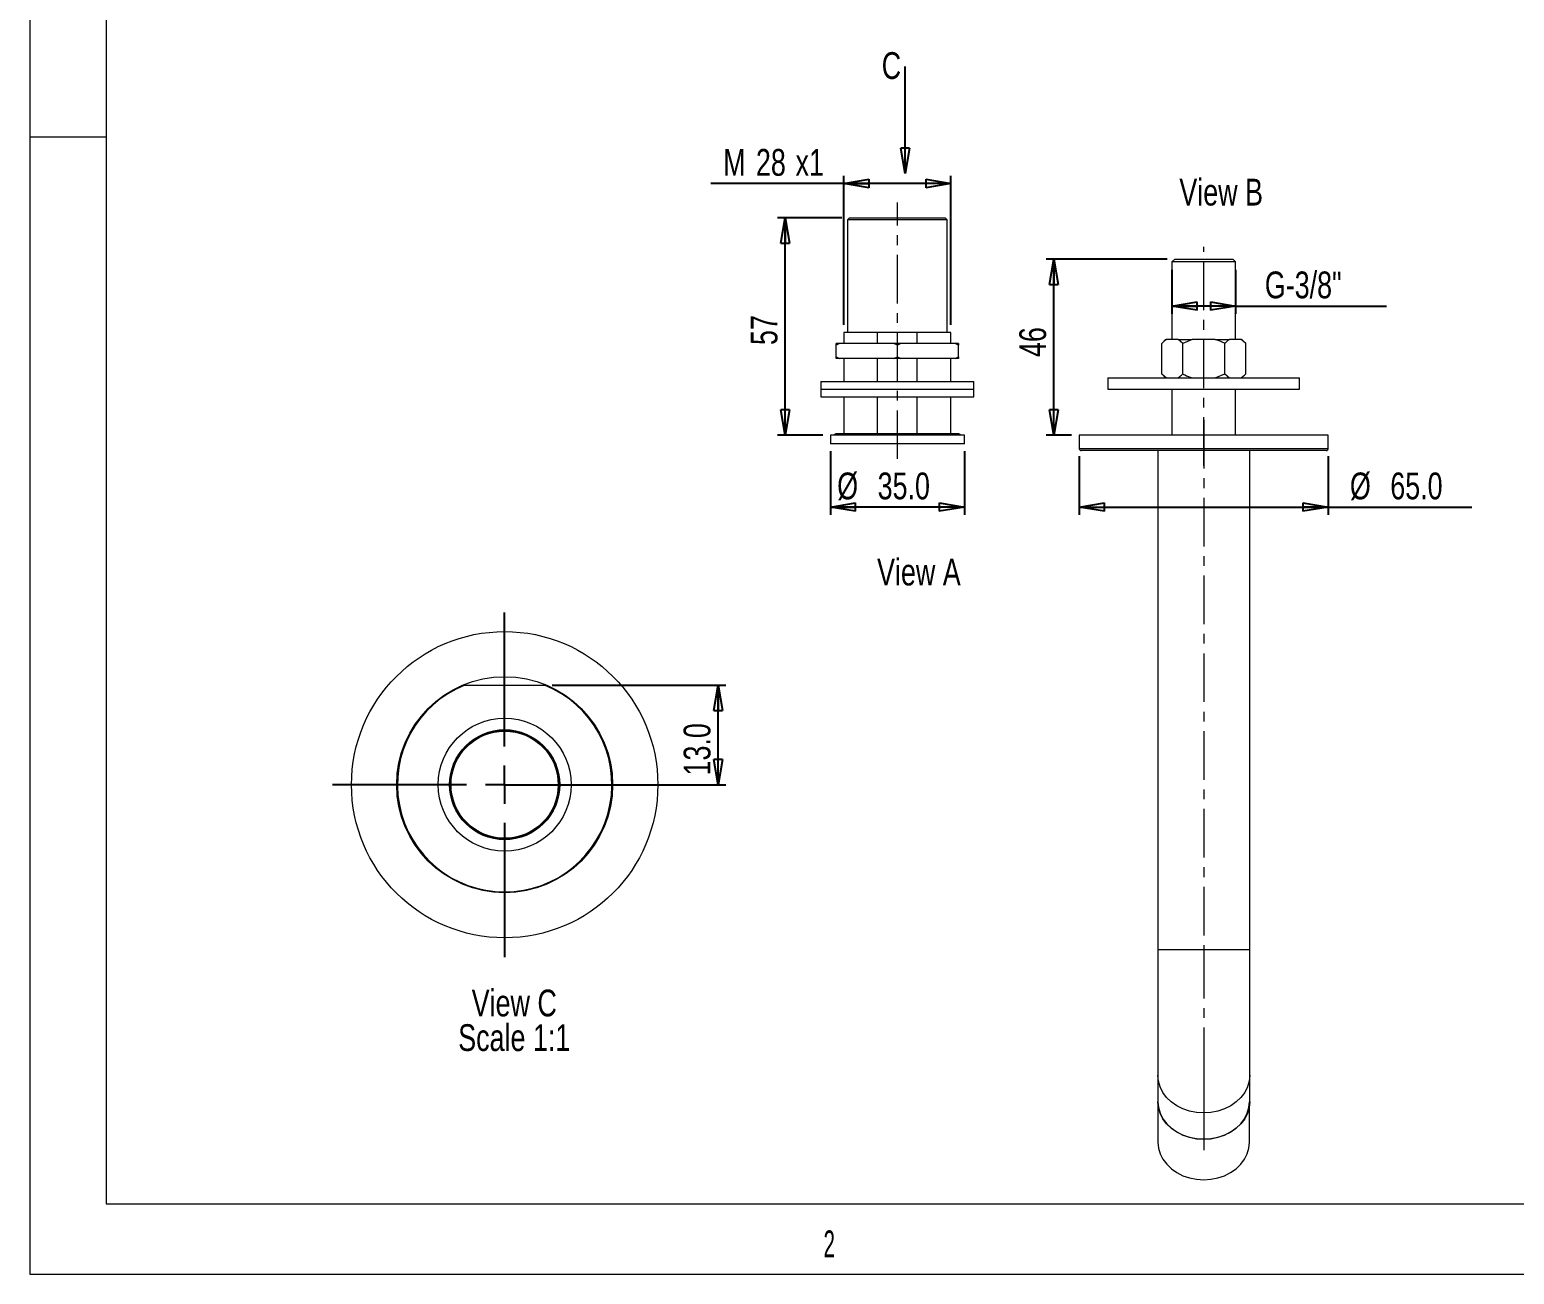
# Model space of a CAD drawing. Header units: millimetres. Extents: x 0 to 420, y 0 to 298.
# Drawn here: x -0.5 to 193.4, y 0.5 to 163 of the extents above; entities that cross this region are included whole.
import ezdxf

# ---------------------------------------------------------------- set-up
doc = ezdxf.new("R2010")
doc.units = ezdxf.units.MM
doc.linetypes.add('CENTERX2', pattern=[20.32, 12.7, -2.54, 2.54, -2.54])
doc.layers.add('LEVEL0', color=179, linetype='Continuous')
doc.styles.add('SLDTEXTSTYLE0', font='TXT', dxfattribs={"width": 0.574367})
doc.styles.add('SLDTEXTSTYLE1', font='TXT', dxfattribs={"width": 0.75})
doc.dimstyles.new('SLDDIMSTYLE0', dxfattribs={"dimtxt": 0, "dimasz": 3.302, "dimexe": 0, "dimexo": 0.0625, "dimgap": 0, "dimtad": 0, "dimtih": 1, "dimtoh": 1, "dimdec": 0, "dimrnd": 1e-09, "dimzin": 0, "dimdsep": 46, "dimtxsty": 'Standard', "dimblk1": 'CLOSED', "dimblk2": 'CLOSED', "dimsah": 1, "dimcen": 0.09, "dimadec": 0, "dimazin": 0, "dimtfac": 3.302, "dimtdec": 0, "dimtofl": 0, "dimtmove": 0, "dimatfit": 3, "dimldrblk": 'CLOSED', "dimfxl": 0, "dimfrac": 2, "dimtolj": 1, "dimtzin": 0, "dimarcsym": 0})
doc.dimstyles.new('SLDDIMSTYLE1', dxfattribs={"dimtxt": 3.5, "dimasz": 3.302, "dimexe": 0, "dimexo": 0.0625, "dimgap": 0.875, "dimtad": 1, "dimdec": 0, "dimlfac": 2, "dimrnd": 1e-09, "dimzin": 12, "dimdsep": 46, "dimtxsty": 'SLDTEXTSTYLE1', "dimblk1": 'CLOSED', "dimblk2": 'CLOSED', "dimsah": 1, "dimcen": 0.09, "dimadec": 0, "dimazin": 3, "dimtfac": 1, "dimtdec": 0, "dimtofl": 0, "dimtmove": 0, "dimatfit": 3, "dimldrblk": 'CLOSED', "dimfxl": 0, "dimfrac": 2, "dimtolj": 1, "dimtzin": 12, "dimarcsym": 0})
doc.dimstyles.new('SLDDIMSTYLE3', dxfattribs={"dimtxt": 3.5, "dimasz": 3.302, "dimexe": 0, "dimexo": 0.0625, "dimgap": 0.875, "dimtad": 1, "dimdec": 1, "dimlfac": 2, "dimrnd": 1e-09, "dimzin": 4, "dimdsep": 46, "dimtxsty": 'SLDTEXTSTYLE1', "dimblk1": 'CLOSED', "dimblk2": 'CLOSED', "dimsah": 1, "dimcen": 0.09, "dimadec": 0, "dimazin": 1, "dimtfac": 1, "dimtdec": 1, "dimtofl": 0, "dimtmove": 0, "dimatfit": 3, "dimldrblk": 'CLOSED', "dimfxl": 0, "dimfrac": 2, "dimtolj": 1, "dimtzin": 12, "dimarcsym": 0})
doc.dimstyles.new('SLDDIMSTYLE4', dxfattribs={"dimtxt": 3.5, "dimasz": 3.302, "dimexe": 0, "dimexo": 0.0625, "dimgap": 0.875, "dimtad": 1, "dimdec": 1, "dimlfac": 2, "dimrnd": 1e-09, "dimzin": 12, "dimdsep": 46, "dimtxsty": 'SLDTEXTSTYLE1', "dimblk1": 'CLOSED', "dimblk2": 'CLOSED', "dimsah": 1, "dimcen": 0.09, "dimadec": 0, "dimazin": 3, "dimtfac": 1, "dimtdec": 1, "dimtofl": 0, "dimtmove": 0, "dimatfit": 3, "dimldrblk": 'CLOSED', "dimfxl": 0, "dimfrac": 2, "dimtolj": 1, "dimtzin": 12, "dimarcsym": 0})
doc.dimstyles.new('SLDDIMSTYLE5', dxfattribs={"dimtxt": 3.5, "dimasz": 3.302, "dimexe": 0, "dimexo": 0.0625, "dimgap": 0.875, "dimtad": 1, "dimdec": 1, "dimrnd": 1e-09, "dimzin": 4, "dimdsep": 46, "dimtxsty": 'SLDTEXTSTYLE1', "dimblk1": 'CLOSED', "dimblk2": 'CLOSED', "dimsah": 1, "dimcen": 0.09, "dimadec": 0, "dimazin": 1, "dimtfac": 1, "dimtdec": 1, "dimtofl": 0, "dimtmove": 0, "dimatfit": 3, "dimldrblk": 'CLOSED', "dimfxl": 0, "dimfrac": 2, "dimtolj": 1, "dimtzin": 12, "dimarcsym": 0})

# ---------------------------------------------------------------- blocks, each defined once
blk = doc.blocks.new('SW_NOTE_1')
at = {"layer": 'LEVEL0', "color": 0, "char_height": 3.5, "attachment_point": 2, "style": 'SLDTEXTSTYLE1'}
for s, insert in [('View C', (7.93, 4.51)), ('Scale 1:1', (7.93, -0.01))]:
    blk.add_mtext(s, dxfattribs=dict(at, insert=insert))
blk = doc.blocks.new('SW_NOTE_3')
at = {"layer": 'LEVEL0', "color": 0, "insert": (-0.55, 1.87), "char_height": 3.5, "attachment_point": 3, "style": 'SLDTEXTSTYLE1'}
blk.add_mtext('C', dxfattribs=at)
blk = doc.blocks.new('_CLOSED')
at = {"color": 0, "linetype": 'ByBlock', "lineweight": -2}
for p, q in [((-1, 0.166667), (0, 0)), ((-1, 0.166667), (-1, -0.166667)), ((0, 0), (-1, -0.166667)), ((0, 0), (-1, 0))]:
    blk.add_line(p, q, dxfattribs=at)
blk = doc.blocks.new('_D_2')
at = {"layer": 'LEVEL0', "color": 7}
for p, q in [((105.55, 138.47), (97.15, 138.47)), ((98.15, 110.07), (98.15, 138.47)), ((103.05, 110.07), (97.15, 110.07))]:
    blk.add_line(p, q, dxfattribs=at)
at = {"layer": 'LEVEL0', "color": 7, "xscale": 3.302, "yscale": 3.302}
for p, rotation in [((98.15, 138.47, 1.47), 90.0000000000004), ((98.15, 110.07, 1.47), 270.0000000000004)]:
    blk.add_blockref('_CLOSED', p, dxfattribs=dict(at, rotation=rotation))
at = {"layer": 'LEVEL0', "color": 7, "insert": (93.64, 121.85), "char_height": 3.5, "attachment_point": 1, "rotation": 90, "style": 'SLDTEXTSTYLE1'}
blk.add_mtext('57', dxfattribs=at)
blk = doc.blocks.new('_D_3')
at = {"layer": 'LEVEL0', "color": 7}
for p, q in [((104.05, 107.97), (104.05, 99.69)), ((121.55, 107.97), (121.55, 99.69)), ((121.55, 100.69), (104.05, 100.69))]:
    blk.add_line(p, q, dxfattribs=at)
at = {"layer": 'LEVEL0', "color": 7, "xscale": 3.302, "yscale": 3.302, "rotation": 180.0000000000004}
blk.add_blockref('_CLOSED', (104.05, 100.69, 1.47), dxfattribs=at)
at = {"layer": 'LEVEL0', "color": 7, "xscale": 3.302, "yscale": 3.302}
blk.add_blockref('_CLOSED', (121.55, 100.69, 1.47), dxfattribs=at)
at = {"layer": 'LEVEL0', "color": 7, "char_height": 3.5, "attachment_point": 1, "style": 'SLDTEXTSTYLE1'}
for s, insert in [('%%c', (104.94, 105.2)), ('35.0', (110.22, 105.2))]:
    blk.add_mtext(s, dxfattribs=dict(at, insert=insert))
blk = doc.blocks.new('_D_4')
at = {"layer": 'LEVEL0', "color": 7}
for p, q in [((136.55, 107.32), (136.55, 99.69)), ((169.05, 107.32), (169.05, 99.69)), ((136.55, 100.69), (169.05, 100.69)), ((169.05, 100.69), (187.8, 100.69))]:
    blk.add_line(p, q, dxfattribs=at)
at = {"layer": 'LEVEL0', "color": 7, "xscale": 3.302, "yscale": 3.302, "rotation": 180.0000000000004}
blk.add_blockref('_CLOSED', (136.55, 100.69, 1.47), dxfattribs=at)
at = {"layer": 'LEVEL0', "color": 7, "xscale": 3.302, "yscale": 3.302}
blk.add_blockref('_CLOSED', (169.05, 100.69, 1.47), dxfattribs=at)
at = {"layer": 'LEVEL0', "color": 7, "char_height": 3.5, "attachment_point": 1, "style": 'SLDTEXTSTYLE1'}
for s, insert in [('%%c', (171.89, 105.2)), ('65.0', (177.16, 105.2))]:
    blk.add_mtext(s, dxfattribs=dict(at, insert=insert))
blk = doc.blocks.new('_D_5')
at = {"layer": 'LEVEL0', "color": 7}
for p, q in [((148.01, 133.07), (132.23, 133.07)), ((133.23, 110.07), (133.23, 133.07)), ((135.55, 110.07), (132.23, 110.07))]:
    blk.add_line(p, q, dxfattribs=at)
at = {"layer": 'LEVEL0', "color": 7, "xscale": 3.302, "yscale": 3.302}
for p, rotation in [((133.23, 133.07, 1.47), 90.0000000000004), ((133.23, 110.07, 1.47), 270.0000000000004)]:
    blk.add_blockref('_CLOSED', p, dxfattribs=dict(at, rotation=rotation))
at = {"layer": 'LEVEL0', "color": 7, "insert": (128.72, 120.28), "char_height": 3.5, "attachment_point": 1, "rotation": 90, "style": 'SLDTEXTSTYLE1'}
blk.add_mtext('46', dxfattribs=at)
blk = doc.blocks.new('_D_6')
at = {"layer": 'LEVEL0', "color": 7}
for p, q in [((148.64, 131.69), (148.64, 125.94)), ((156.97, 131.69), (156.97, 125.94)), ((156.97, 126.94), (148.64, 126.94)), ((156.97, 126.94), (176.65, 126.94))]:
    blk.add_line(p, q, dxfattribs=at)
at = {"layer": 'LEVEL0', "color": 7, "xscale": 3.302, "yscale": 3.302, "rotation": 180.0000000000004}
blk.add_blockref('_CLOSED', (148.64, 126.94, 1.47), dxfattribs=at)
at = {"layer": 'LEVEL0', "color": 7, "xscale": 3.302, "yscale": 3.302}
blk.add_blockref('_CLOSED', (156.97, 126.94, 1.47), dxfattribs=at)
at = {"layer": 'LEVEL0', "color": 7, "insert": (160.78, 131.45), "char_height": 3.5, "attachment_point": 1, "style": 'SLDTEXTSTYLE1'}
blk.add_mtext('G-3/8"', dxfattribs=at)
blk = doc.blocks.new('_D_7')
at = {"layer": 'LEVEL0', "color": 7}
for p, q in [((105.8, 124.47), (105.8, 143.94)), ((119.8, 124.47), (119.8, 143.94)), ((105.8, 142.94), (88.46, 142.94)), ((119.8, 142.94), (105.8, 142.94))]:
    blk.add_line(p, q, dxfattribs=at)
at = {"layer": 'LEVEL0', "color": 7, "xscale": 3.302, "yscale": 3.302, "rotation": 180.0000000000004}
blk.add_blockref('_CLOSED', (105.8, 142.94, 1.47), dxfattribs=at)
at = {"layer": 'LEVEL0', "color": 7, "xscale": 3.302, "yscale": 3.302}
blk.add_blockref('_CLOSED', (119.8, 142.94, 1.47), dxfattribs=at)
at = {"layer": 'LEVEL0', "color": 7, "char_height": 3.5, "attachment_point": 1, "style": 'SLDTEXTSTYLE1'}
for s, insert in [('M', (90.05, 147.45)), ('28', (94.33, 147.45)), ('x1', (99.5, 147.45))]:
    blk.add_mtext(s, dxfattribs=dict(at, insert=insert))
blk = doc.blocks.new('_D_8')
at = {"layer": 'LEVEL0', "color": 7}
for p, q in [((67.72, 77.43), (90.4, 77.43)), ((89.4, 64.43), (89.4, 77.43)), ((62.52, 64.43), (90.4, 64.43))]:
    blk.add_line(p, q, dxfattribs=at)
at = {"layer": 'LEVEL0', "color": 7, "xscale": 3.302, "yscale": 3.302}
for p, rotation in [((89.4, 77.43, 29.5), 90.0000000000004), ((89.4, 64.43, 29.5), 270.0000000000004)]:
    blk.add_blockref('_CLOSED', p, dxfattribs=dict(at, rotation=rotation))
at = {"layer": 'LEVEL0', "color": 7, "insert": (84.89, 65.64, 29.5), "char_height": 3.5, "attachment_point": 1, "rotation": 90, "style": 'SLDTEXTSTYLE1'}
blk.add_mtext('13.0', dxfattribs=at)
blk = doc.blocks.new('SW_CENTERMARKSYMBOL_2')
at = {"layer": 'LEVEL0', "color": 0}
for p, q in [((0, 5), (0, 22.5)), ((0, 0), (0, 2.5)), ((-5, 0), (-22.5, 0)), ((0, 0), (-2.5, 0)), ((0, 0), (0, -2.5)), ((0, 0), (2.5, 0)), ((5, 0), (22.5, 0)), ((0, -5), (0, -22.5))]:
    blk.add_line(p, q, dxfattribs=at)

msp = doc.modelspace()

# ---------------------------------------------------------------- linework, layer by layer
at = {"color": 7, "linetype": 'Continuous', "lineweight": 15}
for p, q in [((106.550928, 138.468632), (106.300928, 138.218632)), ((106.300928, 138.218632), (106.300928, 123.468632)), ((119.300928, 138.218632), (106.300928, 138.218632)), ((106.550928, 138.468632), (119.050928, 138.468632)), ((119.300928, 138.218632), (119.050928, 138.468632)), ((119.300928, 123.468632), (119.300928, 138.218632)), ((149.010929, 133.068632), (148.635929, 132.693631)), ((148.635929, 132.693631), (148.635929, 122.568631)), ((156.965929, 132.693631), (148.635929, 132.693631)), ((149.010929, 133.068632), (156.590929, 133.068632)), ((156.965929, 132.693631), (156.590929, 133.068632)), ((156.965929, 122.568631), (156.965929, 132.693631)), ((105.800931, 123.468632), (105.800931, 122.068632)), ((110.202853, 123.468632), (105.800931, 123.468632)), ((110.202853, 122.068632), (110.202853, 123.468632)), ((112.80093, 123.468632), (110.202853, 123.468632)), ((115.399007, 123.468632), (112.80093, 123.468632)), ((115.399007, 122.068632), (115.399007, 123.468632)), ((119.800929, 123.468632), (115.399007, 123.468632)), ((119.800929, 122.068632), (119.800929, 123.468632)), ((147.816101, 122.568631), (147.316102, 122.068632)), ((147.816101, 122.568631), (147.931331, 122.568631)), ((149.443286, 122.568631), (147.931331, 122.568631)), ((150.058515, 122.068632), (149.443286, 122.568631)), ((149.443286, 122.568631), (151.288975, 122.568631)), ((151.288975, 122.568631), (150.058515, 122.068632)), ((154.312883, 122.568631), (151.288975, 122.568631)), ((154.312883, 122.568631), (156.158573, 122.568631)), ((157.670527, 122.568631), (156.158573, 122.568631)), ((158.285756, 122.068632), (157.670527, 122.568631)), ((157.670527, 122.568631), (157.785757, 122.568631)), ((158.285756, 122.068632), (157.785757, 122.568631)), ((105.253708, 122.068632), (104.800929, 121.818632)), ((105.253708, 122.068632), (104.800929, 122.068632)), ((104.800929, 120.318632), (104.800929, 121.818632)), ((104.800929, 120.318632), (105.253708, 120.068632)), ((104.800929, 120.068632), (104.800929, 120.318632)), ((112.348151, 122.068632), (105.253708, 122.068632)), ((112.80093, 121.818632), (112.348151, 122.068632)), ((113.253709, 122.068632), (112.348151, 122.068632)), ((112.348151, 120.068632), (112.80093, 120.318632)), ((113.253709, 122.068632), (112.80093, 121.818632)), ((112.80093, 120.318632), (112.80093, 121.818632)), ((112.80093, 120.318632), (113.253709, 120.068632)), ((120.348148, 122.068632), (113.253709, 122.068632)), ((120.800928, 121.818632), (120.348148, 122.068632)), ((120.800928, 122.068632), (120.348148, 122.068632)), ((120.348148, 120.068632), (120.800928, 120.318632)), ((120.800928, 122.068632), (120.800928, 121.818632)), ((120.800928, 120.318632), (120.800928, 121.818632)), ((147.316102, 118.068632), (147.316102, 122.068632)), ((150.058515, 118.068632), (150.058515, 122.068632)), ((155.543343, 118.068632), (155.543343, 122.068632)), ((158.285756, 118.068632), (158.285756, 122.068632)), ((105.253708, 120.068632), (104.800929, 120.068632)), ((112.348151, 120.068632), (105.253708, 120.068632)), ((105.800931, 120.068632), (105.800931, 117.068631)), ((110.202853, 117.068631), (110.202853, 120.068632)), ((113.253709, 120.068632), (112.348151, 120.068632)), ((120.348148, 120.068632), (113.253709, 120.068632)), ((115.399007, 117.068631), (115.399007, 120.068632)), ((119.800929, 117.068631), (119.800929, 120.068632)), ((120.800928, 120.068632), (120.348148, 120.068632)), ((102.800928, 117.068631), (102.800928, 116.068632)), ((102.800928, 117.068631), (122.80093, 117.068631)), ((122.80093, 116.068632), (122.80093, 117.068631)), ((140.300929, 117.568632), (140.300929, 116.068632)), ((140.300929, 117.568632), (165.300929, 117.568632)), ((147.316102, 118.068632), (147.816101, 117.568632)), ((147.316102, 118.068632), (147.931331, 117.568632)), ((154.312883, 117.568632), (155.543343, 118.068632)), ((155.543343, 118.068632), (156.158573, 117.568632)), ((157.785757, 117.568632), (158.285756, 118.068632)), ((165.300929, 116.068632), (165.300929, 117.568632)), ((102.800928, 116.068632), (122.80093, 116.068632)), ((102.800928, 116.068632), (102.800928, 115.068632)), ((102.800928, 115.068632), (122.80093, 115.068632)), ((105.800931, 115.068632), (105.800931, 110.263632)), ((110.202853, 110.263632), (110.202853, 115.068632)), ((115.399007, 110.263632), (115.399007, 115.068632)), ((119.800929, 110.263632), (119.800929, 115.068632)), ((122.80093, 115.068632), (122.80093, 116.068632)), ((140.300929, 116.068632), (165.300929, 116.068632)), ((148.635929, 116.068632), (148.635929, 110.068632)), ((156.965929, 110.068632), (156.965929, 116.068632)), ((104.050931, 110.068632), (104.050931, 108.968632)), ((121.550929, 110.068632), (104.050931, 110.068632)), ((121.550929, 108.968632), (104.050931, 108.968632)), ((120.713428, 110.263632), (104.888428, 110.263632)), ((121.550929, 108.968632), (121.550929, 110.068632)), ((136.55093, 110.068632), (136.55093, 108.318632)), ((169.050928, 110.068632), (136.55093, 110.068632)), ((169.050928, 108.318632), (169.050928, 110.068632)), ((168.80093, 108.068632), (136.800928, 108.068632)), ((146.800929, 108.068632), (146.800929, 42.868631)), ((158.800929, 42.868631), (158.800929, 108.068632)), ((56.323917, 77.434641), (61.520069, 77.434641)), ((61.520069, 77.434641), (66.716221, 77.434641)), ((146.800929, 42.868631), (146.800929, 26.485594)), ((158.800929, 26.485594), (158.800929, 42.868631)), ((146.800929, 26.485594), (146.800929, 23.044133)), ((158.800929, 23.044133), (158.800929, 26.485594)), ((146.825929, 22.595929), (146.825929, 17.738553)), ((158.775929, 17.738553), (158.775929, 22.595929))]:
    msp.add_line(p, q, dxfattribs=at)
at = {"color": 8, "linetype": 'Continuous', "lineweight": 0}
for p, q in [((136.55093, 108.318632), (169.050928, 108.318632)), ((158.800929, 42.868631), (146.800929, 42.868631))]:
    msp.add_line(p, q, dxfattribs=at)
at = {"color": 8, "linetype": 'Continuous', "lineweight": 0, "flags": 128}
msp.add_lwpolyline([(158.800929, 26.485594), (158.727059, 25.716731), (158.507268, 24.966801), (158.146968, 24.254264), (157.655031, 23.596676), (157.04357, 23.010226), (156.327641, 22.509346), (155.524872, 22.106374), (154.655031, 21.811234), (153.739536, 21.63119), (152.800929, 21.570677), (151.862322, 21.63119), (150.946827, 21.811234), (150.076986, 22.106374), (149.274217, 22.509346), (148.558289, 23.010226), (147.946827, 23.596676), (147.45489, 24.254264), (147.09459, 24.966801), (146.874799, 25.716731), (146.800929, 26.485594), (146.800929, 26.485594)], dxfattribs=at)
at = {"color": 7, "linetype": 'Continuous', "lineweight": 15, "flags": 128}
for points in [[(158.800929, 23.044133), (158.727059, 22.275271), (158.507268, 21.52534), (158.146968, 20.812811), (157.655031, 20.155223), (157.04357, 19.568765), (156.327641, 19.067885), (155.524872, 18.664913), (154.655031, 18.369773), (153.739536, 18.18973), (152.800929, 18.129216), (151.862322, 18.18973), (150.946827, 18.369773), (150.076986, 18.664913), (149.274217, 19.067885), (148.558289, 19.568765), (147.946827, 20.155223), (147.45489, 20.812811), (147.09459, 21.52534), (146.874799, 22.275271), (146.800929, 23.044133), (146.800929, 23.044133)], [(146.825929, 23.044133), (146.899491, 22.278475), (147.118367, 21.531666), (147.477165, 20.82211), (147.967052, 20.167256), (148.575966, 19.583242), (149.288912, 19.084455), (150.088336, 18.68316), (150.954553, 18.389249), (151.866233, 18.209958), (152.800929, 18.149698), (153.735625, 18.209958), (154.647306, 18.389249), (155.513522, 18.68316), (156.312946, 19.084455), (157.025892, 19.583242), (157.634806, 20.167256), (158.124693, 20.82211), (158.483492, 21.531666), (158.702367, 22.278475), (158.775929, 23.044133), (158.775929, 23.044133)], [(146.825929, 17.738553), (146.899491, 16.972894), (147.118367, 16.226085), (147.477165, 15.516521), (147.967052, 14.861675), (148.575966, 14.277661), (149.288912, 13.778867), (150.088336, 13.377579), (150.954553, 13.083668), (151.866233, 12.904378), (152.800929, 12.844117), (153.735625, 12.904378), (154.647306, 13.083668), (155.513522, 13.377579), (156.312946, 13.778867), (157.025892, 14.277661), (157.634806, 14.861675), (158.124693, 15.516521), (158.483492, 16.226085), (158.702367, 16.972894), (158.775929, 17.738553), (158.775929, 17.738553)]]:
    msp.add_lwpolyline(points, dxfattribs=at)
at = {"color": 7, "linetype": 'Continuous', "lineweight": 15}
for radius in [20, 14.1, 7.128571, 7]:
    msp.add_circle((61.520069, 64.434641), radius, dxfattribs=at)
at = {"color": 8, "linetype": 'Continuous', "lineweight": 0}
for radius in [8.682249, 7.182355]:
    msp.add_circle((61.520069, 64.434641), radius, dxfattribs=at)
at = {"color": 7, "linetype": 'Continuous', "lineweight": 15}
for centre, radius, start, end in [((104.888429, 109.818632), 0.445, 90, 145.81978428), ((120.713429, 109.818632), 0.445, 34.18021572, 90), ((136.800929, 108.318632), 0.25, 180, 270), ((168.800929, 108.318632), 0.25, 270, 0), ((61.520069, 64.434641), 14, 111.7867893, 68.2132107)]:
    msp.add_arc(centre, radius, start, end, dxfattribs=at)
for points, knots in [([(147.931331, 122.568631), (147.847087, 122.513278), (147.636414, 122.374851), (147.436234, 122.183479), (147.316102, 122.068632)], [0, 0, 0, 0, 0.3998802359, 1, 1, 1, 1]), ([(155.543343, 122.068632), (155.457696, 122.110827), (155.060182, 122.306664), (154.64142, 122.453462), (154.312883, 122.568631)], [0, 0, 0, 0, 0.2154572521, 1, 1, 1, 1]), ([(156.158573, 122.568631), (156.074328, 122.513278), (155.863655, 122.374852), (155.663475, 122.183479), (155.543343, 122.068632)], [0, 0, 0, 0, 0.3998804227, 1, 1, 1, 1]), ([(104.800929, 121.818632), (104.800929, 121.893977), (104.800929, 121.979096), (104.800929, 122.05941), (104.800929, 122.068632)], [0, 0, 0, 0, 0.8851763123, 1, 1, 1, 1]), ([(120.800928, 120.318632), (120.800928, 120.243287), (120.800928, 120.158168), (120.800928, 120.077854), (120.800928, 120.068632)], [0, 0, 0, 0, 0.8851762324, 1, 1, 1, 1]), ([(149.443286, 117.568632), (149.52753, 117.623986), (149.738203, 117.762413), (149.938383, 117.953785), (150.058515, 118.068632)], [0, 0, 0, 0, 0.3998805607, 1, 1, 1, 1]), ([(150.058515, 118.068632), (150.144163, 118.026437), (150.541676, 117.830599), (150.960438, 117.683801), (151.288975, 117.568632)], [0, 0, 0, 0, 0.2154571977, 1, 1, 1, 1]), ([(157.670527, 117.568632), (157.754771, 117.623986), (157.965444, 117.762413), (158.165624, 117.953785), (158.285756, 118.068632)], [0, 0, 0, 0, 0.399880374, 1, 1, 1, 1])]:
    msp.add_open_spline(points, degree=3, knots=knots, dxfattribs=at)
at = {"layer": 'LEVEL0', "color": 179, "linetype": 'Continuous', "lineweight": 0}
for p, q in [((-0.5, 297.5), (-0.5, 0.5)), ((-0.5, 0.5), (419.5, 0.5))]:
    msp.add_line(p, q, dxfattribs=at)
at = {"layer": 'LEVEL0', "color": 179, "linetype": 'Continuous', "lineweight": 15}
for p, q in [((9.5, 287.5), (9.5, 9.711498)), ((9.5, 149), (-0.5, 149)), ((9.5, 9.711498), (414.5, 9.711498))]:
    msp.add_line(p, q, dxfattribs=at)
at = {"layer": 'LEVEL0', "color": 7, "linetype": 'CENTERX2', "lineweight": 0, "ltscale": 0.5}
for p, q in [((112.800929, 106.968632), (112.800929, 140.468632)), ((152.800929, 106.068632), (152.800929, 134.693632)), ((152.800929, 112.068632), (152.800929, 42.868632)), ((152.800929, 42.868632), (152.800929, 26.485591)), ((152.800929, 26.485591), (152.800929, 23.044132)), ((152.800929, 23.044132), (152.800929, 15.73855))]:
    msp.add_line(p, q, dxfattribs=at)

# ---------------------------------------------------------------- block references
at = {"layer": 'LEVEL0', "color": 7}
for name, p in [('SW_NOTE_3', (113.837393, 158.221681)), ('SW_CENTERMARKSYMBOL_2', (61.520069, 64.434641)), ('SW_NOTE_1', (54.842044, 33.169883))]:
    msp.add_blockref(name, p, dxfattribs=at)

# ---------------------------------------------------------------- texts
at = {"layer": 'LEVEL0', "color": 7, "char_height": 3.5, "attachment_point": 3, "style": 'SLDTEXTSTYLE1'}
for s, insert in [('View B', (160.540089, 143.568068)), ('View A', (121.070546, 93.958086))]:
    msp.add_mtext(s, dxfattribs=dict(at, insert=insert))
at = {"layer": 'LEVEL0', "color": 179, "insert": (103.154648, 6.22971), "char_height": 3.5, "attachment_point": 1, "style": 'SLDTEXTSTYLE0'}
msp.add_mtext('2', dxfattribs=at)

# ---------------------------------------------------------------- dimensions: what is measured, and where the dimension line sits
at = {"layer": 'LEVEL0', "color": 7}
dim = msp.add_linear_dim(base=(105.800929, 142.938112), p1=(119.800929, 123.468632), p2=(105.800929, 123.468632), angle=0, text='M<>x1', dimstyle='SLDDIMSTYLE1', dxfattribs=at)
dim.commit()
dim.dimension.update_dxf_attribs({"geometry": '_D_7', "text_midpoint": (97.187827, 142.938112), "dimtype": 160})
for base, p1, p2, dimstyle, picture, middle in [((98.14917, 138.468632), (104.050929, 110.068632), (106.550929, 138.468632), 'SLDDIMSTYLE1', '_D_2', (98.14917, 124.435154)), ((133.230085, 133.068632), (136.550929, 110.068632), (149.010929, 133.068632), 'SLDDIMSTYLE1', '_D_5', (133.230085, 122.863027)), ((89.398812, 77.434641), (61.520069, 64.434641), (66.716221, 77.434641), 'SLDDIMSTYLE5', '_D_8', (89.398812, 71.58528))]:
    dim = msp.add_linear_dim(base=base, p1=p1, p2=p2, angle=90, dimstyle=dimstyle, dxfattribs=at)
    dim.commit()
    dim.dimension.update_dxf_attribs({"geometry": picture, "text_midpoint": middle, "dimtype": 160})
for base, p1, p2, text, dimstyle, picture, middle in [((148.635929, 126.938406), (156.965929, 132.693632), (148.635929, 132.693632), 'G-3/8"', 'SLDDIMSTYLE4', '_D_6', (167.922288, 126.938406)), ((104.050929, 100.689169), (121.550929, 108.968632), (104.050929, 108.968632), '%%c<>', 'SLDDIMSTYLE3', '_D_3', (112.10608, 100.689169)), ((169.050929, 100.689169), (136.550929, 108.318632), (169.050929, 108.318632), '%%c<>', 'SLDDIMSTYLE3', '_D_4', (179.050929, 100.689169))]:
    dim = msp.add_linear_dim(base=base, p1=p1, p2=p2, text=text, dimstyle=dimstyle, dxfattribs=at)
    dim.commit()
    dim.dimension.update_dxf_attribs({"geometry": picture, "text_midpoint": middle, "dimtype": 160})

# ---------------------------------------------------------------- leaders
msp.add_leader([(113.810761, 144.2691), (113.837393, 158.221681)], dimstyle='SLDDIMSTYLE0', dxfattribs=at)

doc.saveas('drawing.dxf')
